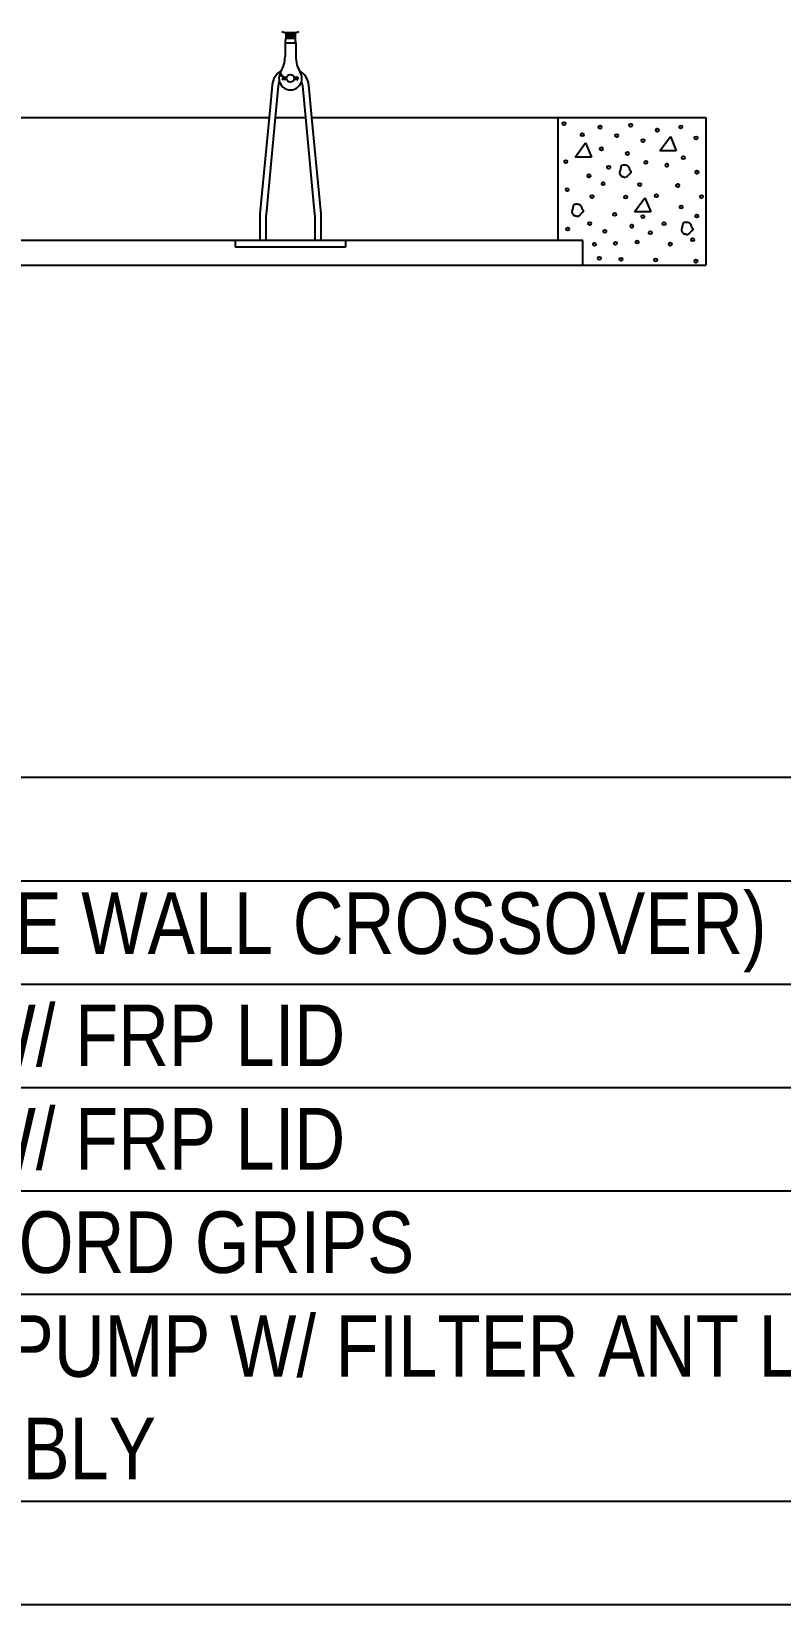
# Model space of a CAD drawing. Extents: x 0 to 216, y -5 to 280.
# Drawn here: x 150.5 to 179.4, y 65.1 to 126 of the extents above; entities that cross this region are included whole.
import ezdxf

# ---------------------------------------------------------------- set-up
doc = ezdxf.new("R2010")
doc.units = 0
doc.header["$LTSCALE"] = 10
doc.header["$MEASUREMENT"] = 0
doc.layers.add('CADdetails-7-VERYFINE', color=7, linetype='CONTINUOUS')
doc.layers.add('CADdetails-9-EXTRAFINE', color=9, linetype='CONTINUOUS')
doc.styles.add('CADdetails-NOTES', font='ARIALN.TTF', dxfattribs={"height": 2.38})

msp = doc.modelspace()

# ---------------------------------------------------------------- linework, layer by layer
at = {"layer": 'CADdetails-9-EXTRAFINE', "linetype": 'Continuous'}
for p, q in [((160.271, 125.533), (160.271, 125.014)), ((160.687, 125.533), (160.271, 125.533)), ((160.301, 125.937), (160.301, 125.712)), ((160.301, 125.937), (160.658, 125.937)), ((160.658, 125.89), (160.301, 125.89)), ((160.658, 125.798), (160.301, 125.798)), ((160.658, 125.712), (160.301, 125.712)), ((160.613, 125.845), (160.345, 125.845)), ((160.613, 125.756), (160.345, 125.756)), ((160.658, 125.937), (160.658, 125.712)), ((160.687, 125.533), (160.687, 125.014)), ((160.103, 124.337), (160.077, 124.322)), ((160.331, 124.15), (160.159, 124.15)), ((160.159, 124.15), (160.159, 124.121)), ((160.621, 124.209), (160.721, 124.217)), ((160.627, 124.179), (160.723, 124.187)), ((160.723, 124.142), (160.627, 124.15)), ((159.769, 123.903), (159.65, 122.646)), ((160.006, 123.881), (159.889, 122.646)), ((160.337, 124.121), (160.159, 124.121)), ((160.721, 124.113), (160.621, 124.121)), ((161.071, 122.646), (160.954, 123.881)), ((161.31, 122.646), (161.191, 123.903)), ((129.418, 122.647), (159.65, 122.647)), ((159.65, 122.646), (159.297, 118.928)), ((159.889, 122.646), (159.534, 118.905)), ((159.889, 122.647), (161.071, 122.647)), ((161.425, 118.905), (161.071, 122.646)), ((161.31, 122.647), (176.545, 122.647)), ((161.662, 118.928), (161.31, 122.646)), ((170.833, 117.887), (170.833, 122.647)), ((176.545, 122.647), (176.545, 116.935)), ((174.769, 121.364), (175.175, 121.911)), ((175.175, 121.911), (175.399, 121.364)), ((171.489, 121.119), (171.895, 121.666)), ((172.119, 121.119), (171.489, 121.119)), ((171.895, 121.666), (172.119, 121.119)), ((175.399, 121.364), (174.769, 121.364)), ((173.609, 120.619), (173.608, 120.628)), ((173.786, 118.996), (174.191, 119.544)), ((174.191, 119.544), (174.415, 118.996)), ((159.29, 118.771), (159.29, 117.886)), ((159.528, 118.771), (159.528, 117.886)), ((161.432, 117.886), (161.432, 118.771)), ((161.67, 117.886), (161.67, 118.771)), ((171.765, 119.108), (171.764, 119.117)), ((174.415, 118.996), (173.786, 118.996)), ((176.002, 118.406), (176.001, 118.414)), ((171.785, 117.887), (147.033, 117.887)), ((158.338, 117.886), (158.338, 117.648)), ((158.338, 117.648), (162.622, 117.648)), ((162.622, 117.648), (162.622, 117.886)), ((171.785, 116.935), (171.785, 117.887)), ((39.457, 116.935), (176.545, 116.935))]:
    msp.add_line(p, q, dxfattribs=at)
at = {"layer": 'CADdetails-9-EXTRAFINE'}
for p, q in [((108.306, 93.127), (201.018, 93.127)), ((108.306, 89.127), (201.018, 89.127)), ((108.306, 85.127), (201.018, 85.127)), ((108.306, 81.127), (201.018, 81.127)), ((16.516, 77.127), (201.018, 77.127)), ((16.516, 69.127), (201.018, 69.127)), ((16.516, 65.127), (201.018, 65.127))]:
    msp.add_line(p, q, dxfattribs=at)
msp.add_lwpolyline([(108.306, 65.127), (108.306, 97.127), (201.018, 97.127), (201.018, 65.127)], dxfattribs=at)
at = {"layer": 'CADdetails-9-EXTRAFINE', "linetype": 'Continuous'}
for centre, radius in [((160.479, 124.165), 0.149), ((171.063, 122.413), 0.0595), ((172.456, 122.278), 0.0595), ((173.64, 122.351), 0.0595), ((175.578, 122.284), 0.0595), ((171.769, 121.983), 0.0595), ((173.1, 121.953), 0.0595), ((174.118, 121.756), 0.0595), ((174.67, 122.161), 0.0595), ((176.167, 121.861), 0.0595), ((172.506, 121.439), 0.0595), ((173.511, 121.259), 0.0595), ((175.676, 121.094), 0.0595), ((171.131, 120.94), 0.0595), ((172.791, 120.724), 0.0595), ((174.228, 120.916), 0.0595), ((175.038, 120.806), 0.0595), ((176.204, 120.536), 0.0595), ((171.186, 119.861), 0.0595), ((172.026, 120.395), 0.0595), ((172.578, 120.088), 0.0595), ((173.989, 120.057), 0.0595), ((175.461, 120.02), 0.0595), ((172.145, 119.589), 0.0595), ((173.445, 119.574), 0.0595), ((174.634, 119.626), 0.0595), ((176.377, 119.589), 0.0595), ((173.024, 118.905), 0.0595), ((174.113, 118.816), 0.0595), ((175.592, 119.189), 0.0595), ((176.198, 118.842), 0.0595), ((171.204, 118.334), 0.0595), ((172.057, 118.548), 0.0595), ((172.639, 118.247), 0.0595), ((173.687, 118.447), 0.0595), ((174.398, 118.194), 0.0595), ((174.929, 118.542), 0.0595), ((172.239, 117.742), 0.0595), ((173.05, 117.784), 0.0595), ((173.892, 117.837), 0.0595), ((175.171, 117.752), 0.0595), ((176.035, 117.921), 0.0595), ((172.425, 117.205), 0.0595), ((173.266, 117.168), 0.0595), ((174.608, 117.142), 0.0595), ((176.166, 117.094), 0.0595)]:
    msp.add_circle(centre, radius, dxfattribs=at)
for centre, radius, start, end in [((160.479, 126.85), 0.93, 249.39031, 258.93048), ((160.479, 126.85), 0.93, 281.06952, 290.60969), ((159.747, 125.712), 0.553, 341.12856, 359.9468), ((161.211, 125.712), 0.553, 180.0532, 198.87144), ((159.081, 125.014), 1.19, 328.70955, 0), ((161.877, 125.014), 1.19, 180, 211.29045), ((160.479, 123.837), 0.714, 118.76592, 174.58392), ((160.479, 124.165), 0.446, 148.70955, 31.29045), ((160.328, 124.47), 0.291, 210.55077, 270.58061), ((160.328, 124.47), 0.262, 210.55077, 271.96312), ((160.725, 124.165), 0.0521, 265.51887, 94.48113), ((160.725, 124.165), 0.0223, 265.51887, 94.48113), ((160.479, 123.837), 0.714, 5.41608, 61.23408), ((160.479, 123.837), 0.476, 154.417, 174.58392), ((160.479, 123.837), 0.476, 5.41608, 25.583), ((173.344, 120.516), 0.134, 177.38761, 180.52412), ((173.344, 120.516), 0.134, 180.60012, 183.72992), ((173.342, 120.516), 0.131, 171.02217, 174.20369), ((173.343, 120.516), 0.133, 174.31459, 177.46898), ((173.343, 120.516), 0.133, 183.74275, 186.89258), ((173.341, 120.516), 0.13, 186.9876, 190.18748), ((173.338, 120.517), 0.127, 167.91189, 171.18714), ((173.338, 120.515), 0.127, 190.24836, 193.508), ((173.331, 120.518), 0.12, 164.49459, 167.95216), ((173.332, 120.518), 0.121, 161.21007, 164.609), ((173.345, 120.513), 0.135, 157.835, 160.86605), ((173.373, 120.501), 0.166, 154.97574, 157.43304), ((173.463, 120.454), 0.267, 152.54968, 154.06866), ((173.716, 120.313), 0.557, 150.99588, 151.72286), ((170.178, 122.332), 3.517, 330.18701, 330.30217), ((172.825, 120.829), 0.473, 329.50315, 330.36004), ((173.029, 120.717), 0.24, 329.56544, 331.25311), ((173.098, 120.682), 0.162, 330.42759, 332.91859), ((173.139, 120.663), 0.117, 332.08534, 335.54071), ((173.152, 120.658), 0.104, 334.79576, 338.69187), ((173.152, 120.658), 0.104, 338.57491, 342.52809), ((173.142, 120.662), 0.115, 342.63607, 346.24311), ((173.111, 120.667), 0.146, 346.96457, 349.84922), ((173.074, 120.672), 0.183, 350.39168, 352.73571), ((173.023, 120.676), 0.234, 353.32912, 355.19053), ((173.465, 120.715), 0.207, 176.84519, 178.89904), ((173.538, 120.711), 0.281, 178.39911, 179.94704), ((173.68, 120.707), 0.423, 179.47764, 180.52236), ((173.967, 120.704), 0.71, 180.07026, 180.69932), ((175.613, 120.709), 2.356, 180.32152, 180.51241), ((170.816, 120.684), 2.441, 359.90771, 0.09229), ((172.514, 120.686), 0.744, 358.8983, 359.50272), ((172.806, 120.684), 0.452, 357.5114, 358.49967), ((172.951, 120.68), 0.306, 355.5993, 357.04251), ((173.379, 120.724), 0.121, 172.05703, 175.38476), ((173.413, 120.719), 0.155, 174.67184, 177.34669), ((173.353, 120.728), 0.0949, 168.5517, 172.67335), ((173.336, 120.733), 0.077, 164.52025, 169.43982), ((173.323, 120.737), 0.0634, 159.44469, 165.23476), ((173.314, 120.742), 0.0537, 153.73995, 160.39058), ((173.308, 120.745), 0.0464, 146.95513, 154.48857), ((173.308, 120.746), 0.046, 139.88282, 147.44755), ((173.311, 120.742), 0.0511, 132.39613, 139.27179), ((173.317, 120.735), 0.0606, 125.7477, 131.69392), ((173.325, 120.721), 0.0769, 119.66861, 124.53182), ((173.334, 120.703), 0.0966, 114.78419, 118.80659), ((173.343, 120.679), 0.122, 110.59883, 113.90248), ((173.352, 120.65), 0.153, 107.27831, 110.01279), ((173.363, 120.609), 0.194, 104.4624, 106.67373), ((173.373, 120.559), 0.245, 102.23347, 104.02766), ((173.388, 120.482), 0.324, 100.39967, 101.78186), ((173.395, 120.429), 0.377, 98.92656, 100.12323), ((173.396, 120.418), 0.388, 97.65122, 98.81606), ((173.397, 120.416), 0.39, 96.49102, 97.6511), ((173.396, 120.423), 0.384, 95.29359, 96.47151), ((173.396, 120.428), 0.379, 94.12968, 95.32173), ((173.395, 120.433), 0.374, 92.91153, 94.11646), ((173.395, 120.439), 0.368, 91.72516, 92.94647), ((173.395, 120.446), 0.36, 90.46799, 91.71045), ((173.395, 120.454), 0.352, 89.24469, 90.51001), ((173.395, 120.463), 0.343, 87.94483, 89.23676), ((173.396, 120.472), 0.334, 86.67346, 87.99413), ((173.396, 120.482), 0.324, 85.31605, 86.66992), ((173.397, 120.492), 0.314, 83.97996, 85.36904), ((173.398, 120.503), 0.303, 82.5558, 83.98492), ((173.4, 120.514), 0.292, 81.15023, 82.62141), ((173.402, 120.525), 0.281, 79.63637, 81.15489), ((173.404, 120.536), 0.27, 78.1377, 79.70552), ((173.407, 120.547), 0.259, 76.53182, 78.15462), ((173.409, 120.557), 0.248, 74.92542, 76.60501), ((173.412, 120.568), 0.237, 73.2063, 74.94872), ((173.416, 120.578), 0.226, 71.50048, 73.3072), ((173.419, 120.588), 0.216, 69.63096, 71.50825), ((173.423, 120.597), 0.206, 67.78163, 69.73028), ((173.427, 120.606), 0.196, 65.78573, 67.81192), ((173.431, 120.614), 0.187, 63.78364, 65.8873), ((173.435, 120.622), 0.178, 61.63472, 63.822), ((173.439, 120.629), 0.17, 59.48083, 61.74901), ((173.443, 120.635), 0.163, 57.15283, 59.50598), ((173.447, 120.641), 0.156, 54.81755, 57.25458), ((173.451, 120.646), 0.149, 52.32786, 54.8571), ((173.454, 120.65), 0.144, 49.85904, 52.45692), ((173.456, 120.653), 0.141, 47.1814, 49.82856), ((173.457, 120.653), 0.14, 44.60265, 47.25272), ((173.455, 120.651), 0.143, 41.92295, 44.52197), ((173.452, 120.649), 0.146, 39.3655, 41.9101), ((173.449, 120.647), 0.15, 36.74483, 39.22579), ((173.444, 120.644), 0.156, 34.30194, 36.71039), ((173.438, 120.64), 0.163, 31.8239, 34.14717), ((173.431, 120.636), 0.171, 29.54157, 31.77595), ((173.423, 120.632), 0.18, 27.27932, 29.41816), ((173.413, 120.627), 0.191, 25.14534, 27.18736), ((173.401, 120.622), 0.204, 23.07893, 25.02036), ((173.388, 120.616), 0.219, 21.14377, 22.98621), ((173.372, 120.611), 0.235, 19.24797, 20.99052), ((173.355, 120.605), 0.253, 17.54941, 19.1949), ((173.334, 120.6), 0.274, 15.85705, 17.4055), ((173.313, 120.594), 0.297, 14.35075, 15.80875), ((173.288, 120.588), 0.322, 12.81678, 14.1879), ((173.26, 120.582), 0.351, 11.49541, 12.77751), ((173.224, 120.576), 0.387, 10.15258, 11.33962), ((173.196, 120.571), 0.416, 8.98927, 10.11527), ((173.176, 120.569), 0.436, 7.81667, 8.9132), ((173.732, 120.321), 0.204, 125.31532, 127.41891), ((173.228, 120.21), 0.56, 44.62825, 47.04915), ((173.781, 120.258), 0.284, 124.53145, 126.06366), ((173.991, 119.969), 0.642, 124.63706, 125.31766), ((169.776, 125.905), 6.639, 305.44838, 305.51346), ((173.517, 120.484), 0.162, 41.14867, 47.26323), ((173.37, 120.858), 0.443, 306.38807, 307.33988), ((173.498, 120.683), 0.227, 308.27011, 310.06796), ((173.549, 120.509), 0.121, 37.66537, 42.48504), ((173.555, 120.612), 0.136, 311.26663, 314.13078), ((173.435, 120.438), 0.255, 32.99488, 34.56304), ((173.568, 120.523), 0.0976, 29.23279, 33.58376), ((173.586, 120.577), 0.0888, 315.59232, 319.72865), ((173.598, 120.537), 0.0642, 25.19669, 31.93653), ((173.608, 120.555), 0.058, 321.66905, 327.62363), ((173.605, 120.539), 0.057, 19.23445, 26.0854), ((173.62, 120.547), 0.0432, 328.99479, 336.6039), ((173.612, 120.541), 0.0497, 12.31177, 19.50691), ((173.626, 120.543), 0.0358, 337.96769, 346.8887), ((173.622, 120.543), 0.0401, 4.58001, 13.06482), ((173.629, 120.542), 0.0331, 347.01754, 356.64736), ((173.627, 120.542), 0.0348, 356.39204, 5.80567), ((173.334, 120.515), 0.124, 193.66789, 197.00316), ((173.329, 120.514), 0.118, 197.09272, 200.55342), ((173.322, 120.511), 0.111, 200.80259, 204.46369), ((173.324, 120.512), 0.113, 204.13808, 207.72855), ((173.337, 120.518), 0.128, 207.37779, 210.55548), ((173.357, 120.528), 0.15, 209.99527, 212.70904), ((173.396, 120.55), 0.195, 212.1446, 214.22803), ((173.46, 120.59), 0.27, 213.58717, 215.09062), ((173.641, 120.711), 0.488, 214.53732, 215.36908), ((173.981, 120.947), 0.902, 215.07316, 215.52224), ((174.545, 121.347), 1.593, 215.43098, 215.68482), ((174.159, 121.077), 1.122, 215.9644, 216.3246), ((173.663, 120.716), 0.509, 216.71176, 217.50698), ((173.56, 120.639), 0.38, 217.70676, 218.77663), ((173.518, 120.607), 0.328, 219.10108, 220.34856), ((173.443, 120.548), 0.232, 221.10927, 222.87254), ((173.378, 120.491), 0.145, 223.9849, 226.78306), ((173.347, 120.461), 0.102, 228.04387, 231.97097), ((173.327, 120.438), 0.0718, 233.32589, 238.8193), ((173.324, 120.433), 0.0661, 238.55482, 244.50281), ((173.33, 120.443), 0.0775, 243.803, 248.90928), ((173.336, 120.457), 0.0927, 248.03179, 252.34398), ((173.345, 120.48), 0.117, 251.59324, 255.04524), ((173.357, 120.514), 0.153, 254.20579, 256.88312), ((173.376, 120.584), 0.226, 256.14803, 257.98458), ((173.41, 120.721), 0.367, 257.24908, 258.38941), ((173.553, 121.355), 1.017, 257.70144, 258.11629), ((173.013, 118.888), 1.509, 77.06859, 77.34907), ((173.263, 119.995), 0.374, 75.26092, 76.39462), ((173.28, 120.061), 0.305, 73.91144, 75.2987), ((173.262, 119.989), 0.379, 73.07815, 74.19043), ((173.201, 119.769), 0.608, 72.95909, 73.64956), ((141.296, 11.381), 113.594, 73.5906, 73.59426), ((173.58, 121.033), 0.711, 254.18821, 254.76601), ((173.477, 120.67), 0.335, 255.41297, 256.62309), ((173.449, 120.56), 0.221, 257.23787, 259.04334), ((173.434, 120.497), 0.156, 259.81746, 262.32474), ((173.428, 120.461), 0.12, 263.06903, 266.29888), ((173.425, 120.434), 0.0927, 267.17045, 271.29084), ((173.424, 120.423), 0.082, 271.57928, 276.21574), ((173.425, 120.42), 0.079, 276.41049, 281.2353), ((173.424, 120.423), 0.0818, 280.8722, 285.55985), ((173.422, 120.433), 0.0919, 285.22499, 289.44654), ((173.419, 120.443), 0.103, 289.02097, 292.85425), ((173.415, 120.455), 0.115, 292.56828, 296.03345), ((173.409, 120.469), 0.13, 295.64549, 298.76714), ((173.401, 120.486), 0.149, 298.48501, 301.24375), ((173.391, 120.505), 0.17, 300.91735, 303.36641), ((173.376, 120.528), 0.198, 303.11957, 305.26052), ((173.36, 120.553), 0.227, 304.95637, 306.83612), ((173.337, 120.585), 0.267, 306.64411, 308.25839), ((173.311, 120.621), 0.311, 308.00781, 309.40184), ((173.273, 120.669), 0.372, 309.23427, 310.40263), ((173.225, 120.728), 0.448, 310.15669, 311.12767), ((173.141, 120.826), 0.578, 310.97997, 311.73073), ((173.042, 120.941), 0.729, 311.54057, 312.13243), ((172.895, 121.107), 0.951, 311.97976, 312.42942), ((172.157, 121.932), 2.058, 312.10764, 312.31269), ((174.825, 118.993), 1.911, 131.94022, 132.15734), ((172.34, 121.715), 1.775, 312.90159, 313.13176), ((173.389, 120.586), 0.233, 314.66604, 316.39247), ((173.464, 120.509), 0.126, 317.90028, 321.08143), ((173.497, 120.481), 0.083, 322.10741, 326.97466), ((173.489, 120.49), 0.0946, 325.2728, 329.57207), ((173.35, 120.584), 0.263, 327.09655, 328.64422), ((174.147, 120.068), 0.687, 145.91303, 146.50089), ((173.696, 120.368), 0.145, 141.38404, 144.13585), ((173.668, 120.39), 0.11, 137.47655, 141.11376), ((173.676, 120.383), 0.12, 134.3783, 137.70956), ((173.685, 120.375), 0.133, 131.68415, 134.73246), ((173.697, 120.363), 0.15, 129.13209, 131.87721), ((173.712, 120.346), 0.172, 127.08396, 129.52709), ((171.473, 119.223), 0.0606, 125.75109, 131.6973), ((171.481, 119.209), 0.0769, 119.66507, 124.52828), ((171.49, 119.191), 0.0966, 114.78778, 118.81019), ((171.499, 119.167), 0.122, 110.58418, 113.88783), ((171.508, 119.138), 0.153, 107.29028, 110.02476), ((171.518, 119.098), 0.194, 104.4624, 106.67373), ((171.529, 119.048), 0.245, 102.23347, 104.02766), ((171.543, 118.971), 0.324, 100.39624, 101.77844), ((171.551, 118.918), 0.377, 98.92656, 100.12323), ((171.552, 118.907), 0.388, 97.65463, 98.81948), ((171.552, 118.905), 0.39, 96.49102, 97.6511), ((171.552, 118.911), 0.384, 95.28661, 96.46454), ((171.551, 118.917), 0.379, 94.13598, 95.32804), ((171.551, 118.922), 0.374, 92.91153, 94.11646), ((171.551, 118.928), 0.368, 91.72516, 92.94647), ((171.55, 118.935), 0.36, 90.46799, 91.71045), ((171.551, 118.943), 0.352, 89.24469, 90.51001), ((171.551, 118.952), 0.343, 87.94483, 89.23676), ((171.551, 118.961), 0.334, 86.67346, 87.99413), ((171.552, 118.971), 0.324, 85.31605, 86.66992), ((171.553, 118.981), 0.314, 83.97996, 85.36904), ((171.554, 118.992), 0.303, 82.5558, 83.98492), ((171.556, 119.002), 0.292, 81.15023, 82.62141), ((171.558, 119.014), 0.281, 79.63276, 81.15128), ((171.56, 119.024), 0.27, 78.14132, 79.70914), ((171.562, 119.036), 0.259, 76.53182, 78.15462), ((171.565, 119.046), 0.248, 74.92542, 76.60501), ((171.568, 119.057), 0.237, 73.2063, 74.94872), ((171.572, 119.067), 0.226, 71.50048, 73.3072), ((171.575, 119.077), 0.216, 69.62732, 71.50461), ((171.579, 119.086), 0.206, 67.78526, 69.73391), ((171.583, 119.095), 0.196, 65.78573, 67.81192), ((171.587, 119.103), 0.187, 63.78364, 65.8873), ((160.956, 118.771), 1.666, 174.58392, 180), ((160.956, 118.771), 1.428, 174.58392, 180), ((160.004, 118.771), 1.428, 0, 5.41608), ((160.004, 118.771), 1.666, 0, 5.41608), ((171.499, 119.005), 0.133, 174.31433, 177.46871), ((171.5, 119.004), 0.134, 177.38761, 180.52412), ((171.5, 119.005), 0.134, 180.60012, 183.72992), ((171.499, 119.005), 0.133, 183.7424, 186.89223), ((171.498, 119.005), 0.131, 171.02265, 174.20417), ((171.496, 119.005), 0.13, 186.98816, 190.18804), ((171.493, 119.006), 0.127, 167.91121, 171.18646), ((171.493, 119.004), 0.127, 190.24836, 193.508), ((171.486, 119.007), 0.12, 164.49459, 167.95216), ((171.49, 119.004), 0.124, 193.66789, 197.00316), ((171.488, 119.007), 0.121, 161.21119, 164.61012), ((171.485, 119.002), 0.118, 197.09272, 200.55342), ((171.5, 119.002), 0.135, 157.835, 160.86605), ((171.478, 119), 0.111, 200.80259, 204.46369), ((171.528, 118.989), 0.166, 154.97419, 157.43149), ((171.48, 119), 0.113, 204.1364, 207.72687), ((171.618, 118.943), 0.267, 152.55141, 154.07039), ((171.493, 119.006), 0.128, 207.37966, 210.55735), ((171.872, 118.802), 0.557, 150.99588, 151.72286), ((171.513, 119.016), 0.15, 209.99527, 212.70904), ((168.334, 120.82), 3.517, 330.1851, 330.30026), ((171.552, 119.039), 0.195, 212.1446, 214.22803), ((170.981, 119.318), 0.473, 329.50315, 330.36004), ((171.616, 119.079), 0.27, 213.58717, 215.09062), ((171.185, 119.206), 0.24, 329.56735, 331.25502), ((171.254, 119.17), 0.162, 330.42759, 332.91859), ((171.796, 119.2), 0.488, 214.53732, 215.36908), ((171.295, 119.151), 0.117, 332.08534, 335.54071), ((172.137, 119.436), 0.902, 215.07316, 215.52224), ((171.308, 119.147), 0.104, 334.79424, 338.69035), ((172.701, 119.835), 1.593, 215.43098, 215.68482), ((171.308, 119.147), 0.104, 338.57618, 342.52936), ((171.297, 119.15), 0.115, 342.63506, 346.2421), ((172.315, 119.565), 1.122, 215.9644, 216.3246), ((171.266, 119.156), 0.146, 346.96457, 349.84922), ((171.23, 119.161), 0.183, 350.39168, 352.73571), ((171.819, 119.205), 0.509, 216.71176, 217.50698), ((171.107, 119.169), 0.306, 355.5993, 357.04251), ((171.179, 119.165), 0.234, 353.32912, 355.19053), ((171.569, 119.208), 0.155, 174.67184, 177.34669), ((171.621, 119.203), 0.207, 176.84519, 178.89904), ((171.694, 119.2), 0.281, 178.39916, 179.94709), ((171.836, 119.196), 0.423, 179.47764, 180.52236), ((172.123, 119.193), 0.71, 180.07028, 180.69934), ((173.769, 119.198), 2.356, 180.32152, 180.51241), ((168.972, 119.173), 2.441, 359.90771, 0.09229), ((170.669, 119.175), 0.744, 358.8983, 359.50272), ((170.961, 119.173), 0.452, 357.51152, 358.4998), ((171.535, 119.212), 0.121, 172.05661, 175.38433), ((171.509, 119.217), 0.095, 168.55235, 172.67401), ((171.716, 119.127), 0.38, 217.70676, 218.77663), ((171.492, 119.222), 0.077, 164.52025, 169.43982), ((171.479, 119.226), 0.0634, 159.44469, 165.23476), ((171.47, 119.23), 0.0537, 153.73995, 160.39058), ((171.674, 119.096), 0.328, 219.10108, 220.34856), ((171.464, 119.234), 0.0464, 146.95513, 154.48857), ((171.599, 119.037), 0.232, 221.10927, 222.87254), ((171.463, 119.235), 0.046, 139.88015, 147.44488), ((171.467, 119.231), 0.0511, 132.39613, 139.27179), ((171.533, 118.979), 0.145, 223.9849, 226.78306), ((171.502, 118.95), 0.102, 228.04088, 231.96797), ((171.482, 118.927), 0.0718, 233.32917, 238.82259), ((171.48, 118.922), 0.0661, 238.55482, 244.50281), ((171.485, 118.932), 0.0775, 243.803, 248.90928), ((171.492, 118.945), 0.0927, 248.03179, 252.34398), ((171.501, 118.968), 0.117, 251.58954, 255.04155), ((171.513, 119.003), 0.153, 254.20948, 256.88681), ((171.532, 119.073), 0.226, 256.14803, 257.98458), ((171.566, 119.21), 0.367, 257.24908, 258.38941), ((171.709, 119.843), 1.017, 257.70144, 258.11629), ((171.169, 117.377), 1.509, 77.06859, 77.34907), ((171.419, 118.484), 0.374, 75.26092, 76.39462), ((171.436, 118.55), 0.305, 73.91144, 75.2987), ((171.417, 118.478), 0.379, 73.07815, 74.19043), ((171.357, 118.258), 0.608, 72.95909, 73.64956), ((139.452, 9.87), 113.594, 73.5906, 73.59426), ((171.736, 119.521), 0.711, 254.18821, 254.76601), ((171.633, 119.159), 0.335, 255.41297, 256.62309), ((171.604, 119.049), 0.221, 257.23787, 259.04334), ((171.59, 118.986), 0.156, 259.81352, 262.3208), ((171.584, 118.949), 0.12, 263.07306, 266.30291), ((171.58, 118.923), 0.0927, 267.17045, 271.29084), ((171.58, 118.912), 0.082, 271.57928, 276.21574), ((171.58, 118.909), 0.079, 276.41049, 281.2353), ((171.58, 118.912), 0.0818, 280.8722, 285.55985), ((171.578, 118.922), 0.0919, 285.22499, 289.44654), ((171.575, 118.932), 0.103, 289.02097, 292.85425), ((171.571, 118.944), 0.115, 292.56472, 296.02989), ((171.565, 118.957), 0.13, 295.64892, 298.77057), ((171.556, 118.975), 0.149, 298.48172, 301.24046), ((171.546, 118.993), 0.17, 300.92052, 303.36958), ((171.532, 119.017), 0.198, 303.11957, 305.26052), ((171.516, 119.042), 0.227, 304.95637, 306.83612), ((171.493, 119.074), 0.267, 306.64411, 308.25839), ((171.467, 119.109), 0.311, 308.00781, 309.40184), ((171.429, 119.157), 0.372, 309.23151, 310.39987), ((171.591, 119.111), 0.178, 61.63472, 63.822), ((171.381, 119.216), 0.448, 310.15942, 311.13039), ((171.595, 119.118), 0.17, 59.48083, 61.74901), ((171.297, 119.315), 0.578, 310.97726, 311.72803), ((171.598, 119.124), 0.163, 57.15283, 59.50598), ((171.198, 119.43), 0.729, 311.54057, 312.13243), ((171.602, 119.13), 0.156, 54.81755, 57.25458), ((171.051, 119.595), 0.951, 311.98247, 312.43213), ((171.606, 119.135), 0.149, 52.32786, 54.8571), ((170.313, 120.421), 2.058, 312.10764, 312.31269), ((171.61, 119.139), 0.144, 49.85904, 52.45692), ((172.981, 117.482), 1.911, 131.94022, 132.15734), ((171.612, 119.141), 0.141, 47.1814, 49.82856), ((170.495, 120.204), 1.775, 312.90159, 313.13176), ((171.612, 119.142), 0.14, 44.59963, 47.2497), ((171.545, 119.074), 0.233, 314.66333, 316.38975), ((171.61, 119.14), 0.143, 41.92583, 44.52485), ((171.62, 118.998), 0.126, 317.90281, 321.08396), ((171.608, 119.138), 0.146, 39.36276, 41.90736), ((171.653, 118.97), 0.083, 322.10741, 326.97466), ((171.604, 119.136), 0.15, 36.74483, 39.22579), ((171.644, 118.978), 0.0946, 325.2728, 329.57207), ((171.6, 119.132), 0.156, 34.30194, 36.71039), ((171.505, 119.073), 0.263, 327.09655, 328.64422), ((171.594, 119.129), 0.163, 31.82615, 34.14943), ((172.303, 118.557), 0.687, 145.91303, 146.50089), ((171.587, 119.125), 0.171, 29.54157, 31.77595), ((171.852, 118.857), 0.145, 141.38404, 144.13585), ((171.578, 119.12), 0.18, 27.27932, 29.41816), ((171.823, 118.879), 0.11, 137.47655, 141.11376), ((171.569, 119.116), 0.191, 25.14358, 27.18559), ((171.557, 119.11), 0.204, 23.08053, 25.02197), ((171.832, 118.872), 0.12, 134.3783, 137.70956), ((171.543, 119.105), 0.219, 21.14377, 22.98621), ((171.528, 119.1), 0.235, 19.24797, 20.99052), ((171.841, 118.864), 0.133, 131.68415, 134.73246), ((171.51, 119.094), 0.253, 17.54823, 19.19372), ((171.49, 119.088), 0.274, 15.8581, 17.40655), ((171.853, 118.851), 0.15, 129.13209, 131.87721), ((171.468, 119.082), 0.297, 14.34981, 15.80781), ((171.444, 119.077), 0.322, 12.81761, 14.18872), ((171.416, 119.071), 0.351, 11.49541, 12.77751), ((171.867, 118.835), 0.172, 127.08396, 129.52709), ((171.38, 119.065), 0.387, 10.15258, 11.33962), ((171.352, 119.06), 0.416, 8.98872, 10.11471), ((171.332, 119.057), 0.436, 7.81714, 8.91368), ((171.888, 118.81), 0.204, 125.31532, 127.41891), ((171.384, 118.698), 0.56, 44.62907, 47.04998), ((171.937, 118.747), 0.284, 124.53145, 126.06366), ((172.147, 118.458), 0.642, 124.63413, 125.31473), ((171.672, 118.973), 0.162, 41.14757, 47.26213), ((167.932, 124.394), 6.639, 305.44838, 305.51346), ((171.525, 119.347), 0.443, 306.39103, 307.34284), ((171.705, 118.998), 0.121, 37.6671, 42.48676), ((171.654, 119.172), 0.227, 308.27011, 310.06796), ((171.71, 119.101), 0.136, 311.26663, 314.13078), ((171.591, 118.927), 0.255, 32.99488, 34.56304), ((171.724, 119.012), 0.0976, 29.23279, 33.58376), ((171.741, 119.066), 0.0888, 315.59232, 319.72865), ((171.754, 119.026), 0.0642, 25.19669, 31.93653), ((171.764, 119.044), 0.058, 321.66643, 327.62102), ((171.761, 119.028), 0.057, 19.23445, 26.0854), ((171.775, 119.035), 0.0432, 328.99696, 336.60608), ((171.768, 119.03), 0.0497, 12.31057, 19.50571), ((171.782, 119.032), 0.0358, 337.96769, 346.8887), ((171.778, 119.032), 0.0401, 4.58072, 13.06553), ((171.785, 119.031), 0.0331, 347.01685, 356.64666), ((171.783, 119.031), 0.0348, 356.39195, 5.80558), ((175.735, 118.302), 0.131, 171.05925, 174.24077), ((175.737, 118.302), 0.133, 174.27738, 177.43176), ((175.737, 118.302), 0.134, 177.38754, 180.52405), ((175.738, 118.302), 0.134, 180.59997, 183.72978), ((175.736, 118.302), 0.133, 183.74275, 186.89258), ((175.731, 118.303), 0.127, 167.91189, 171.18714), ((175.734, 118.302), 0.13, 187.0247, 190.22458), ((175.731, 118.301), 0.127, 190.21225, 193.4719), ((175.724, 118.305), 0.12, 164.49459, 167.95216), ((175.728, 118.301), 0.124, 193.66688, 197.00216), ((175.725, 118.304), 0.121, 161.21119, 164.61012), ((175.722, 118.3), 0.119, 197.12879, 200.58949), ((175.738, 118.299), 0.135, 157.83365, 160.8647), ((175.716, 118.298), 0.111, 200.76718, 204.42829), ((175.766, 118.287), 0.166, 154.94061, 157.39792), ((175.717, 118.298), 0.113, 204.13808, 207.72855), ((175.856, 118.24), 0.267, 152.58411, 154.1031), ((175.731, 118.304), 0.128, 207.37966, 210.55735), ((176.11, 118.099), 0.557, 150.99588, 151.72286), ((175.75, 118.314), 0.15, 209.99326, 212.70703), ((172.571, 120.118), 3.517, 330.18701, 330.30217), ((175.79, 118.337), 0.195, 212.14671, 214.23013), ((175.219, 118.616), 0.473, 329.46977, 330.32666), ((175.853, 118.376), 0.27, 213.58717, 215.09062), ((175.423, 118.503), 0.24, 329.60092, 331.28859), ((176.034, 118.498), 0.488, 214.53511, 215.36687), ((175.492, 118.468), 0.162, 330.42576, 332.91675), ((175.533, 118.449), 0.117, 332.08704, 335.54242), ((176.374, 118.734), 0.902, 215.07539, 215.52447), ((175.545, 118.445), 0.104, 334.7589, 338.65501), ((176.938, 119.133), 1.593, 215.43098, 215.68482), ((175.546, 118.444), 0.104, 338.61216, 342.56534), ((175.535, 118.448), 0.115, 342.63506, 346.2421), ((176.553, 118.863), 1.122, 215.96212, 216.32232), ((175.504, 118.453), 0.146, 346.96457, 349.84922), ((175.467, 118.458), 0.183, 350.39168, 352.73571), ((175.416, 118.462), 0.234, 353.32912, 355.19053), ((176.057, 118.502), 0.509, 216.71409, 217.50931), ((175.199, 118.47), 0.452, 357.5114, 358.49967), ((175.345, 118.466), 0.306, 355.56402, 357.00723), ((175.806, 118.505), 0.155, 174.70962, 177.38448), ((175.858, 118.501), 0.207, 176.84505, 178.8989), ((175.932, 118.497), 0.281, 178.36321, 179.91114), ((176.074, 118.493), 0.423, 179.47764, 180.52236), ((176.361, 118.49), 0.71, 180.07028, 180.69934), ((178.007, 118.495), 2.356, 180.3215, 180.51239), ((173.21, 118.468), 2.441, 359.94238, 0.12697), ((174.907, 118.472), 0.744, 358.8983, 359.50272), ((175.747, 118.514), 0.095, 168.55235, 172.67401), ((175.773, 118.51), 0.121, 172.05661, 175.38433), ((175.953, 118.425), 0.38, 217.70676, 218.77663), ((175.729, 118.519), 0.077, 164.52025, 169.43982), ((175.716, 118.523), 0.0634, 159.44469, 165.23476), ((175.708, 118.528), 0.0537, 153.73824, 160.38887), ((175.912, 118.394), 0.328, 219.13047, 220.37794), ((175.701, 118.531), 0.0465, 146.91836, 154.45179), ((175.701, 118.532), 0.0459, 139.91639, 147.48112), ((175.837, 118.334), 0.232, 221.08086, 222.84412), ((175.705, 118.528), 0.0511, 132.39613, 139.27179), ((175.771, 118.277), 0.145, 223.98216, 226.78032), ((175.711, 118.521), 0.0606, 125.75109, 131.6973), ((175.74, 118.247), 0.102, 228.04387, 231.97097), ((175.719, 118.507), 0.0769, 119.66507, 124.52828), ((175.72, 118.224), 0.0718, 233.32917, 238.82259), ((175.727, 118.489), 0.0966, 114.76606, 118.78847), ((175.717, 118.219), 0.0661, 238.55133, 244.49932), ((175.736, 118.465), 0.122, 110.59883, 113.90248), ((175.723, 118.229), 0.0775, 243.80662, 248.9129), ((175.746, 118.436), 0.153, 107.29382, 110.02831), ((175.73, 118.243), 0.0927, 248.02811, 252.3403), ((175.756, 118.395), 0.194, 104.4624, 106.67373), ((175.739, 118.266), 0.117, 251.59324, 255.04524), ((175.767, 118.345), 0.245, 102.23347, 104.02766), ((175.75, 118.3), 0.153, 254.20579, 256.88312), ((175.781, 118.268), 0.324, 100.39624, 101.77844), ((175.77, 118.37), 0.226, 256.14803, 257.98458), ((175.789, 118.215), 0.377, 98.92656, 100.12323), ((175.804, 118.507), 0.367, 257.26059, 258.40092), ((175.79, 118.204), 0.389, 97.64627, 98.81112), ((175.946, 119.141), 1.017, 257.69782, 258.11267), ((175.407, 116.674), 1.509, 77.07219, 77.35267), ((175.79, 118.203), 0.39, 96.49102, 97.6511), ((175.656, 117.781), 0.374, 75.26092, 76.39462), ((175.789, 118.209), 0.384, 95.29359, 96.47151), ((175.674, 117.847), 0.305, 73.89807, 75.28534), ((175.789, 118.214), 0.379, 94.13598, 95.32804), ((175.655, 117.776), 0.379, 73.08171, 74.19398), ((175.788, 118.219), 0.374, 92.91153, 94.11646), ((175.594, 117.555), 0.608, 72.95552, 73.64599), ((175.788, 118.225), 0.368, 91.72027, 92.94158), ((143.697, 9.167), 113.592, 73.5942, 73.59786), ((175.788, 118.233), 0.36, 90.47215, 91.71461), ((175.973, 118.819), 0.711, 254.18821, 254.76601), ((175.788, 118.24), 0.352, 89.24469, 90.51001), ((175.871, 118.456), 0.335, 255.41297, 256.62309), ((175.788, 118.249), 0.343, 87.94483, 89.23676), ((175.842, 118.346), 0.221, 257.23787, 259.04334), ((175.828, 118.283), 0.156, 259.81352, 262.3208), ((175.789, 118.258), 0.334, 86.66992, 87.99059), ((175.821, 118.247), 0.12, 263.06903, 266.29888), ((175.79, 118.268), 0.324, 85.3196, 86.67347), ((175.818, 118.22), 0.0927, 267.17454, 271.29493), ((175.791, 118.278), 0.314, 83.98328, 85.37237), ((175.818, 118.209), 0.082, 271.57649, 276.21294), ((175.792, 118.289), 0.303, 82.55157, 83.98069), ((175.818, 118.206), 0.0789, 276.41679, 281.2416), ((175.793, 118.3), 0.293, 81.14663, 82.61781), ((175.818, 118.209), 0.0818, 280.86823, 285.55588), ((175.795, 118.311), 0.281, 79.63637, 81.15489), ((175.816, 118.219), 0.0919, 285.22499, 289.44654), ((175.798, 118.322), 0.27, 78.14132, 79.70914), ((175.813, 118.229), 0.103, 289.00677, 292.84005), ((175.8, 118.333), 0.259, 76.52819, 78.15099), ((175.808, 118.241), 0.115, 292.58439, 296.04956), ((175.803, 118.255), 0.13, 295.64892, 298.77057), ((175.803, 118.343), 0.248, 74.93829, 76.61788), ((175.794, 118.272), 0.149, 298.48172, 301.24046), ((175.806, 118.354), 0.237, 73.2063, 74.94872), ((175.784, 118.291), 0.171, 300.89745, 303.34651), ((175.809, 118.364), 0.226, 71.48528, 73.292), ((175.77, 118.314), 0.198, 303.11957, 305.26052), ((175.813, 118.374), 0.216, 69.63096, 71.50825), ((175.754, 118.339), 0.227, 304.98078, 306.86052), ((175.816, 118.383), 0.206, 67.78526, 69.73391), ((175.731, 118.371), 0.267, 306.64123, 308.25552), ((175.82, 118.392), 0.196, 65.78573, 67.81192), ((175.704, 118.407), 0.311, 308.00781, 309.40184), ((175.824, 118.4), 0.187, 63.78364, 65.8873), ((175.666, 118.455), 0.372, 309.23427, 310.40263), ((175.828, 118.408), 0.178, 61.63472, 63.822), ((175.619, 118.514), 0.448, 310.15942, 311.13039), ((175.832, 118.415), 0.17, 59.4773, 61.74548), ((175.534, 118.613), 0.578, 310.95348, 311.70424), ((175.836, 118.421), 0.163, 57.15631, 59.50946), ((175.436, 118.726), 0.729, 311.56474, 312.15659), ((175.84, 118.427), 0.156, 54.81755, 57.25458), ((175.289, 118.893), 0.951, 311.98247, 312.43213), ((175.844, 118.433), 0.149, 52.32452, 54.85376), ((174.55, 119.718), 2.058, 312.1049, 312.30995), ((175.847, 118.436), 0.144, 49.86229, 52.46017), ((177.219, 116.779), 1.912, 131.94302, 132.16014), ((175.849, 118.439), 0.141, 47.17826, 49.82542), ((174.733, 119.501), 1.775, 312.90159, 313.13176), ((175.85, 118.439), 0.14, 44.63189, 47.28196), ((175.782, 118.372), 0.233, 314.66333, 316.38975), ((175.848, 118.438), 0.143, 41.89514, 44.49415), ((175.858, 118.295), 0.126, 317.90281, 321.08396), ((175.846, 118.435), 0.146, 39.36276, 41.90736), ((175.89, 118.267), 0.083, 322.10741, 326.97466), ((175.842, 118.433), 0.15, 36.74483, 39.22579), ((175.882, 118.276), 0.0946, 325.27074, 329.57), ((175.838, 118.43), 0.156, 34.30194, 36.71039), ((175.743, 118.371), 0.263, 327.06402, 328.61169), ((175.832, 118.426), 0.163, 31.82615, 34.14943), ((176.541, 117.855), 0.687, 145.94518, 146.53304), ((175.825, 118.422), 0.171, 29.57681, 31.81119), ((176.089, 118.154), 0.146, 141.35533, 144.10714), ((175.816, 118.418), 0.18, 27.24368, 29.38252), ((175.806, 118.413), 0.191, 25.17945, 27.22146), ((176.061, 118.176), 0.11, 137.50622, 141.14344), ((175.794, 118.408), 0.204, 23.04456, 24.986), ((176.069, 118.17), 0.12, 134.3783, 137.70956), ((175.781, 118.403), 0.219, 21.14231, 22.98475), ((175.765, 118.397), 0.235, 19.28507, 21.02762), ((176.079, 118.161), 0.133, 131.65495, 134.70326), ((175.748, 118.391), 0.253, 17.54823, 19.19372), ((175.728, 118.386), 0.274, 15.85705, 17.4055), ((176.09, 118.149), 0.15, 129.15961, 131.90473), ((175.706, 118.38), 0.297, 14.31589, 15.77389), ((175.682, 118.374), 0.322, 12.81761, 14.18872), ((175.653, 118.368), 0.351, 11.49541, 12.77751), ((176.105, 118.132), 0.172, 127.08104, 129.52417), ((175.618, 118.362), 0.387, 10.15195, 11.33898), ((175.589, 118.357), 0.416, 8.98927, 10.11527), ((175.569, 118.355), 0.436, 7.81714, 8.91368), ((176.126, 118.107), 0.204, 125.31532, 127.41891), ((175.621, 117.996), 0.56, 44.62907, 47.04998), ((176.175, 118.044), 0.284, 124.53145, 126.06366), ((176.385, 117.755), 0.642, 124.63706, 125.31766), ((175.91, 118.27), 0.162, 41.13626, 47.25082), ((172.17, 123.691), 6.639, 305.44838, 305.51346), ((175.763, 118.644), 0.443, 306.38807, 307.33988), ((175.943, 118.295), 0.121, 37.68762, 42.50729), ((175.892, 118.47), 0.227, 308.27011, 310.06796), ((175.948, 118.398), 0.136, 311.26663, 314.13078), ((175.829, 118.224), 0.255, 32.99271, 34.56087), ((175.961, 118.309), 0.0975, 29.20135, 33.55233), ((175.979, 118.363), 0.0888, 315.59519, 319.73151), ((175.992, 118.323), 0.0642, 25.19842, 31.93826), ((176.001, 118.342), 0.058, 321.66643, 327.62102), ((175.999, 118.325), 0.057, 19.23291, 26.08386), ((176.013, 118.333), 0.0432, 328.99479, 336.6039), ((176.006, 118.327), 0.0497, 12.31177, 19.50691), ((176.02, 118.329), 0.0358, 337.96769, 346.8887), ((176.015, 118.329), 0.0401, 4.58072, 13.06553), ((176.022, 118.328), 0.0331, 347.01754, 356.64736), ((176.021, 118.329), 0.0348, 356.39195, 5.80558)]:
    msp.add_arc(centre, radius, start, end, dxfattribs=at)

# ---------------------------------------------------------------- texts
at = {"layer": 'CADdetails-7-VERYFINE', "char_height": 2.38, "attachment_point": 4, "style": 'CADdetails-NOTES'}
for s, insert, width in [('EFFUENT FILTER (BAFFLE WALL CROSSOVER)', (116.947, 91.127), 63.29301), ('24" RIBBED PVC RISER W/ FRP LID', (116.947, 87.127), 82.29473), ('30" RIBBED PVC RISER W/ FRP LID', (116.947, 83.127), 97.48383), ('PVC SPLICE BOX WITH CORD GRIPS', (116.947, 79.127), 80.86031), ('SUSPENDED EFFLUENT PUMP W/ FILTER ANT LEVEL CONTROL FLOAT ASSEMBLY', (116.947, 73.127), 80.86031)]:
    msp.add_mtext(s, dxfattribs=dict(at, insert=insert, width=width))

doc.saveas('drawing.dxf')
